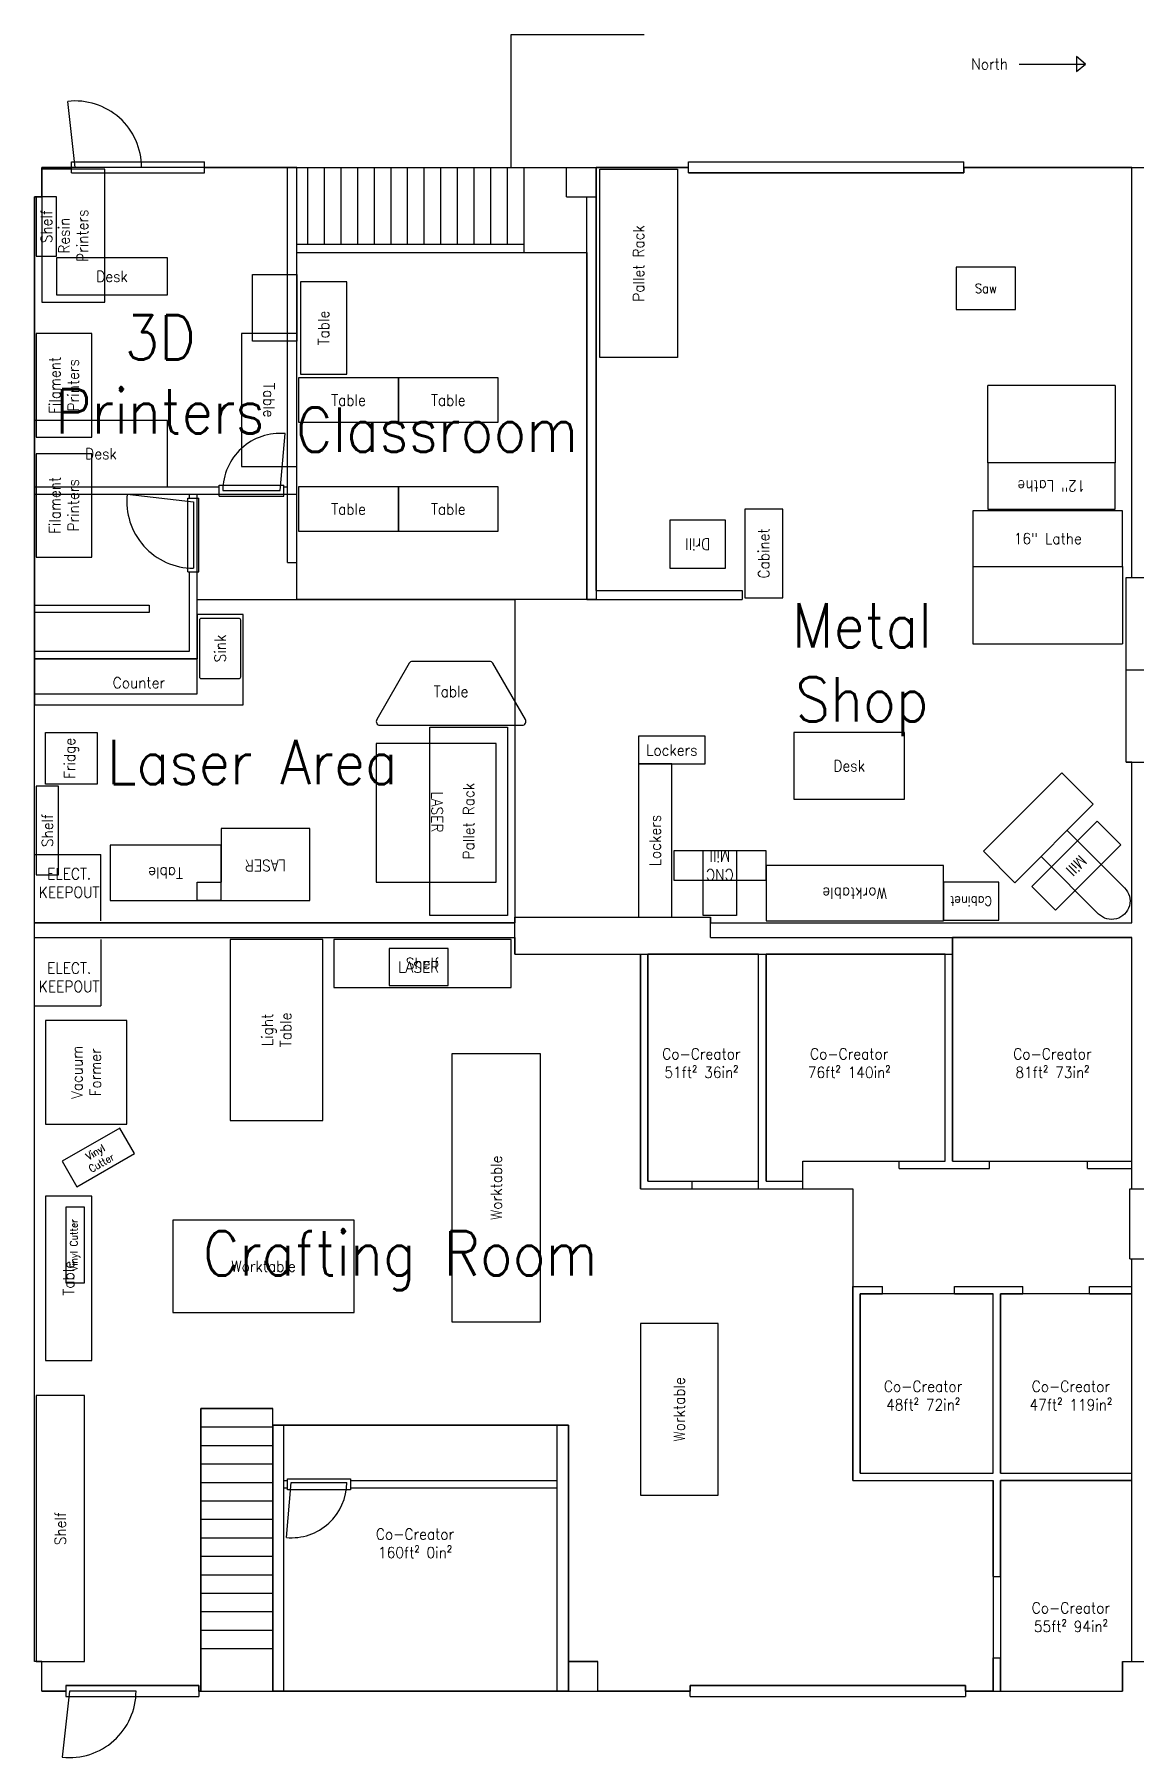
# Model space of a CAD drawing. Header units: inches. Extents: x -598 to 595, y -449 to 484.
# Drawn here: x -598 to -2, y -449 to 484 of the extents above; entities that cross this region are included whole.
import ezdxf
from ezdxf.enums import TextEntityAlignment as Align

# ---------------------------------------------------------------- set-up
doc = ezdxf.new("R2010")
doc.units = ezdxf.units.IN
doc.header["$MEASUREMENT"] = 0
doc.linetypes.add('ACAD_ISO02W100', pattern=[15, 12, -3])
doc.layers.get('0').update_dxf_attribs({"lineweight": 25, "true_color": 0xffffff})
for name, color, linetype, lineweight, true_color in [('3dprinters', 5, 'Continuous', 25, 0x0000ff), ('areas', 4, 'Continuous', 25, 0x00ffff), ('classrooms', 2, 'Continuous', 25, 0xffff00), ('crafting', 30, 'Continuous', 25, 0xff7f00), ('electronics', 5, 'Continuous', 25, 0x0000ff), ('general', 3, 'Continuous', 25, 0x00ff00), ('laser', 1, 'Continuous', 25, 0xff0000), ('mechanical', 3, 'Continuous', 25, 0x00ff00), ('metal', 136, 'Continuous', 25, 0x008080), ('mezzanine', 2, 'Continuous', 25, 0xffff00), ('sewing', 1, 'Continuous', 25, 0xff0000), ('wood', 6, 'Continuous', 25, 0xff00ff)]:
    doc.layers.add(name, color=color, linetype=linetype, lineweight=lineweight, true_color=true_color)
doc.styles.add('textstyle102', font='Standard')
doc.styles.add('textstyle11', font='Standard')
doc.styles.add('textstyle12', font='Standard')
doc.styles.add('textstyle13', font='Standard')
doc.styles.add('textstyle14', font='Standard')
doc.styles.add('textstyle15', font='Standard')
doc.styles.add('textstyle16', font='Standard')
doc.styles.add('textstyle18', font='Standard')
doc.styles.add('textstyle19', font='Standard')
doc.styles.add('textstyle20', font='Standard')
doc.styles.add('textstyle21', font='Standard')
doc.styles.add('textstyle24', font='Standard')
doc.styles.add('textstyle25', font='Standard')
doc.styles.add('textstyle26', font='Standard')
doc.styles.add('textstyle27', font='Standard')
doc.styles.add('textstyle28', font='Standard')
doc.styles.add('textstyle29', font='Standard')
doc.styles.add('textstyle30', font='Standard')
doc.styles.add('textstyle31', font='Standard')
doc.styles.add('textstyle32', font='Standard')
doc.styles.add('textstyle33', font='Standard')
doc.styles.add('textstyle34', font='Standard')
doc.styles.add('textstyle37', font='Standard')
doc.styles.add('textstyle40', font='Standard')
doc.styles.add('textstyle41', font='Standard')
doc.styles.add('textstyle42', font='Standard')
doc.styles.add('textstyle49', font='Standard')
doc.styles.add('textstyle50', font='Standard')
doc.styles.add('textstyle51', font='Standard')
doc.styles.add('textstyle52', font='Standard')
doc.styles.add('textstyle53', font='Standard')
doc.styles.add('textstyle54', font='Standard')
doc.styles.add('textstyle55', font='Standard')
doc.styles.add('textstyle56', font='Standard')
doc.styles.add('textstyle57', font='Standard')
doc.styles.add('textstyle58', font='Standard')
doc.styles.add('textstyle65', font='Standard')
doc.styles.add('textstyle66', font='Standard')
doc.styles.add('textstyle67', font='Standard')
doc.styles.add('textstyle68', font='Standard')
doc.styles.add('textstyle69', font='Standard')
doc.styles.add('textstyle70', font='Standard')
doc.styles.add('textstyle71', font='Standard')
doc.styles.add('textstyle72', font='Standard')
doc.styles.add('textstyle73', font='Standard')
doc.styles.add('textstyle76', font='Standard')
doc.styles.add('textstyle80', font='Standard')
doc.styles.add('textstyle82', font='Standard')
doc.styles.add('textstyle83', font='Standard')
doc.styles.add('textstyle84', font='Standard')
doc.styles.add('textstyle85', font='Standard')
doc.styles.add('textstyle86', font='Standard')
doc.styles.add('textstyle87', font='Standard')
doc.styles.add('textstyle88', font='Standard')
doc.styles.add('textstyle89', font='Standard')
doc.styles.add('textstyle90', font='Standard')
doc.styles.add('textstyle91', font='Standard')
doc.styles.add('textstyle92', font='Standard')
doc.styles.add('textstyle94', font='Standard')
doc.styles.add('textstyle96', font='Standard')
doc.styles.add('textstyle97', font='Standard')
doc.styles.add('textstyle98', font='Standard')
doc.styles.add('textstyle99', font='Standard')

# ---------------------------------------------------------------- blocks, each defined once
blk = doc.blocks.new('worktable12')
at = {"layer": 'sewing', "color": 0, "flags": 128}
blk.add_lwpolyline([(0, 0), (72, 0), (72, 30), (0, 30)], close=True, dxfattribs=at)
at = {"layer": 'sewing', "color": 0, "insert": (36, 15), "char_height": 6, "attachment_point": 5, "style": 'textstyle76'}
blk.add_mtext('Table', dxfattribs=at)
blk = doc.blocks.new('3dprinter1')
at = {"layer": '3dprinters', "flags": 128}
blk.add_lwpolyline([(0, 0), (56, 0), (56, 30), (0, 30)], close=True, dxfattribs=at)
at = {"layer": '3dprinters', "insert": (28, 15), "char_height": 6, "attachment_point": 5, "style": 'textstyle11'}
blk.add_mtext('Filament\\PPrinters', dxfattribs=at)
blk = doc.blocks.new('3dprinter2')
at = {"layer": '3dprinters', "flags": 128}
blk.add_lwpolyline([(0, 0), (72, 0), (72, 34), (0, 34)], close=True, dxfattribs=at)
at = {"layer": '3dprinters', "insert": (36, 17), "char_height": 6, "attachment_point": 5, "style": 'textstyle12'}
blk.add_mtext('Resin\\PPrinters', dxfattribs=at)
blk = doc.blocks.new('3dprinterloft')
at = {"layer": 'areas', "flags": 128}
blk.add_lwpolyline([(-142, -285), (-54, -285), (-54, -177), (0, -177), (0, 0), (-138, 0), (-138, -16), (-142, -16)], close=True, dxfattribs=at)
blk.add_lwpolyline([(-142, -237), (-80, -237), (-80, -241), (-142, -241)], dxfattribs=at)
blk = doc.blocks.new('3dprinterarea')
at = {"layer": '3dprinters', "flags": 128}
blk.add_lwpolyline([(0, -94), (-24, -94), (-24, -58), (0, -58)], close=True, dxfattribs=at)
at = {"layer": '3dprinters'}
for name, p, rotation in [('3dprinter2', (-104, -73), 90), ('3dprinter1', (-111, -146), 90), ('worktable12', (-30, -90), 270), ('3dprinter1', (-111, -211), 90)]:
    blk.add_blockref(name, p, dxfattribs=dict(at, rotation=rotation))
at = {"layer": 'wood'}
blk.add_blockref('3dprinterloft', (0, 0), dxfattribs=at)
blk = doc.blocks.new('worktable1')
at = {"layer": 'classrooms', "flags": 128}
blk.add_lwpolyline([(0, 0), (54, 0), (54, 24), (0, 24)], close=True, dxfattribs=at)
at = {"layer": 'classrooms', "insert": (27, 12), "char_height": 6, "attachment_point": 5, "style": 'textstyle65'}
blk.add_mtext('Table', dxfattribs=at)
blk = doc.blocks.new('worktable2')
at = {"layer": 'classrooms', "flags": 128}
blk.add_lwpolyline([(0, 0), (50, 0), (50, 25), (0, 25)], close=True, dxfattribs=at)
at = {"layer": 'classrooms', "insert": (25, 12.5), "char_height": 6, "attachment_point": 5, "style": 'textstyle66'}
blk.add_mtext('Table', dxfattribs=at)
blk = doc.blocks.new('worktable9')
at = {"layer": 'classrooms', "flags": 128}
blk.add_lwpolyline([(0, 0), (144, 0), (144, 44.5), (0, 44.5)], close=True, dxfattribs=at)
at = {"layer": 'classrooms', "insert": (72, 22.25), "char_height": 6, "attachment_point": 5, "style": 'textstyle73'}
blk.add_mtext('Table', dxfattribs=at)
blk = doc.blocks.new('worktable8')
at = {"layer": 'laser', "color": 0, "flags": 128}
blk.add_lwpolyline([(0, 0), (60, 0), (60, 30), (0, 30)], close=True, dxfattribs=at)
at = {"layer": 'laser', "color": 0, "insert": (30, 15), "char_height": 6, "attachment_point": 5, "style": 'textstyle72'}
blk.add_mtext('Table', dxfattribs=at)
blk = doc.blocks.new('worktable3')
at = {"layer": 'laser', "color": 0, "flags": 128}
blk.add_lwpolyline([(79, 0, 0.57735), (80.73, 3), (63.12, 33.5, 0.267949), (61.39, 34.5), (19.61, 34.5, 0.267949), (17.88, 33.5), (0.27, 3, 0.57735), (2, 0)], format="xyb", close=True, dxfattribs=at)
at = {"layer": 'laser', "color": 0, "insert": (40.5, 18.25), "char_height": 6, "attachment_point": 5, "style": 'textstyle67'}
blk.add_mtext('Table', dxfattribs=at)
blk = doc.blocks.new('classroomarea')
at = {"layer": 'areas'}
for points in [[(-456, 366), (-299, 366), (-299, 178), (-456, 178), (-456, 366)], [(4, -94), (91, -94), (91, -5), (358, -5), (358, -70), (509, -70), (509, -410), (503.5, -410), (503.5, -413), (467.5, -413), (467.5, -410), (395.5, -410), (395.5, -413), (384, -413), (384, -241), (238, -241), (238, -240), (202, -240), (202, -241), (4, -241), (4, -94)]]:
    blk.add_lwpolyline(points, dxfattribs=at)
at = {"layer": 'classrooms'}
for name, p, rotation in [('worktable2', (-429, 300), 90), ('worktable3', (309, -15), 180), ('worktable1', (485, -302), 270), ('worktable1', (485, -356), 270)]:
    blk.add_blockref(name, p, dxfattribs=dict(at, rotation=rotation))
for name, p in [('worktable1', (-455, 274)), ('worktable1', (-401, 274)), ('worktable1', (-455, 215)), ('worktable1', (-401, 215)), ('worktable8', (169, -49)), ('worktable8', (169, -79)), ('worktable9', (343, -155.5)), ('worktable9', (121, -176)), ('worktable9', (380, -285))]:
    blk.add_blockref(name, p, dxfattribs=at)
blk = doc.blocks.new('worktable4')
at = {"layer": 'crafting', "flags": 128}
blk.add_lwpolyline([(0, 0), (145, 0), (145, 48), (0, 48)], close=True, dxfattribs=at)
at = {"layer": 'crafting', "insert": (72.5, 24), "char_height": 6, "attachment_point": 5, "style": 'textstyle68'}
blk.add_mtext('Worktable', dxfattribs=at)
blk = doc.blocks.new('worktable5')
at = {"layer": 'crafting', "flags": 128}
blk.add_lwpolyline([(0, 0), (98, 0), (98, 50), (0, 50)], close=True, dxfattribs=at)
at = {"layer": 'crafting', "insert": (49, 25), "char_height": 6, "attachment_point": 5, "style": 'textstyle69'}
blk.add_mtext('Worktable', dxfattribs=at)
blk = doc.blocks.new('shelf2')
at = {"layer": 'crafting', "flags": 128}
blk.add_lwpolyline([(0, 0), (96, 0), (96, 26), (0, 26)], close=True, dxfattribs=at)
at = {"layer": 'crafting', "insert": (48, 13), "char_height": 6, "attachment_point": 5, "style": 'textstyle50'}
blk.add_mtext('Shelf', dxfattribs=at)
blk = doc.blocks.new('shelf3')
at = {"layer": 'crafting', "flags": 128}
blk.add_lwpolyline([(0, 0), (144, 0), (144, 26), (0, 26)], close=True, dxfattribs=at)
at = {"layer": 'crafting', "insert": (72, 13), "char_height": 6, "attachment_point": 5, "style": 'textstyle51'}
blk.add_mtext('Shelf', dxfattribs=at)
blk = doc.blocks.new('lighttable')
at = {"layer": 'crafting', "flags": 128}
blk.add_lwpolyline([(0, 0), (98, 0), (98, 50), (0, 50)], close=True, dxfattribs=at)
at = {"layer": 'crafting', "insert": (49, 25), "char_height": 6, "attachment_point": 5, "style": 'textstyle29'}
blk.add_mtext('Light\\PTable', dxfattribs=at)
blk = doc.blocks.new('vacuumformer')
at = {"layer": 'crafting', "flags": 128}
blk.add_lwpolyline([(0, 0), (56, 0), (56, 44), (0, 44)], close=True, dxfattribs=at)
at = {"layer": 'crafting', "insert": (28, 22), "char_height": 6, "attachment_point": 5, "style": 'textstyle55'}
blk.add_mtext('Vacuum\\PFormer', dxfattribs=at)
blk = doc.blocks.new('worktable6')
at = {"layer": 'crafting', "flags": 128}
blk.add_lwpolyline([(0, 0), (93, 0), (93, 42), (0, 42)], close=True, dxfattribs=at)
at = {"layer": 'crafting', "insert": (46.5, 21), "char_height": 6, "attachment_point": 5, "style": 'textstyle70'}
blk.add_mtext('Worktable', dxfattribs=at)
blk = doc.blocks.new('worktable7')
at = {"layer": 'crafting', "flags": 128}
blk.add_lwpolyline([(0, 0), (89, 0), (89, 25), (0, 25)], close=True, dxfattribs=at)
at = {"layer": 'crafting', "insert": (44.5, 12.5), "char_height": 6, "attachment_point": 5, "style": 'textstyle71'}
blk.add_mtext('Table', dxfattribs=at)
blk = doc.blocks.new('vinylcutter1')
at = {"layer": 'crafting', "flags": 128}
blk.add_lwpolyline([(0, 0), (41, 0), (41, 10), (0, 10)], close=True, dxfattribs=at)
at = {"layer": 'crafting', "insert": (20.5, 5), "char_height": 4, "attachment_point": 5, "style": 'textstyle56'}
blk.add_mtext('Vinyl Cutter', dxfattribs=at)
blk = doc.blocks.new('vinylcutter2')
at = {"layer": 'crafting', "flags": 128}
blk.add_lwpolyline([(0, 0), (36, 0), (36, 16), (0, 16)], close=True, dxfattribs=at)
at = {"layer": 'crafting', "insert": (18, 8), "char_height": 4, "attachment_point": 5, "style": 'textstyle57'}
blk.add_mtext('Vinyl\\PCutter', dxfattribs=at)
blk = doc.blocks.new('craftingarea')
at = {"layer": 'areas'}
blk.add_lwpolyline([(-598, -5), (-338, -5), (-338, -14), (-270, -14), (-270, -141), (-155, -141), (-155, -299), (-79, -299), (-79, -413), (-94, -413), (-94, -410), (-243, -410), (-243, -413), (-293, -413), (-293, -397), (-309, -397), (-309, -269), (-469, -269), (-469, -260), (-508, -260), (-508, -413), (-509, -413), (-509, -410), (-581, -410), (-581, -413), (-594, -413), (-594, -397), (-598, -397), (-598, -5)], dxfattribs=at)
at = {"layer": 'crafting'}
for name, p, rotation in [('lighttable', (-442, -104), 90), ('vacuumformer', (-548, -106), 90), ('worktable4', (-324, -213), 90), ('vinylcutter2', (-575, -140), 30), ('worktable7', (-567, -234), 90), ('vinylcutter1', (-571, -192), 90), ('worktable6', (-228, -307), 90), ('shelf3', (-571, -397), 90)]:
    blk.add_blockref(name, p, dxfattribs=dict(at, rotation=rotation))
for name, p in [('shelf2', (-436, -32)), ('worktable5', (-523.04, -208))]:
    blk.add_blockref(name, p, dxfattribs=at)
blk = doc.blocks.new('shelf5')
at = {"layer": 'electronics', "color": 0, "flags": 128}
blk.add_lwpolyline([(0, 0), (49, 0), (49, 25), (0, 25)], close=True, dxfattribs=at)
at = {"layer": 'electronics', "color": 0, "insert": (24.5, 12.5), "char_height": 6, "attachment_point": 5, "style": 'textstyle53'}
blk.add_mtext('Shelf', dxfattribs=at)
blk = doc.blocks.new('lockers1')
at = {"layer": 'general', "flags": 128}
blk.add_lwpolyline([(0, 0), (18, 0), (18, 83), (0, 83)], close=True, dxfattribs=at)
at = {"layer": 'general', "style": 'textstyle30'}
blk.add_text('Lockers', height=6, rotation=90, dxfattribs=at).set_placement((9, 41.5), align=Align.MIDDLE_CENTER)
blk = doc.blocks.new('lockers2')
at = {"layer": 'general', "flags": 128}
blk.add_lwpolyline([(0, 0), (36, 0), (36, 15), (0, 15)], close=True, dxfattribs=at)
at = {"layer": 'general', "style": 'textstyle31'}
blk.add_text('Lockers', height=6, dxfattribs=at).set_placement((18, 7.5), align=Align.MIDDLE_CENTER)
blk = doc.blocks.new('refridgerator')
at = {"layer": 'general', "flags": 128}
blk.add_lwpolyline([(0, 28), (28, 28), (28, 0), (0, 0)], close=True, dxfattribs=at)
at = {"layer": 'general', "insert": (14, 14), "char_height": 6, "attachment_point": 5, "rotation": 90, "style": 'textstyle42'}
blk.add_mtext('Fridge', dxfattribs=at)
blk = doc.blocks.new('desk2')
at = {"layer": 'general', "flags": 128}
blk.add_lwpolyline([(0, 0), (72, 0), (72, 36), (0, 36)], close=True, dxfattribs=at)
at = {"layer": 'general', "insert": (36, 18), "char_height": 6, "attachment_point": 5, "style": 'textstyle19'}
blk.add_mtext('Desk', dxfattribs=at)
blk = doc.blocks.new('desk3')
at = {"layer": 'general', "flags": 128}
blk.add_lwpolyline([(0, 0), (60, 0), (60, 20), (0, 20)], close=True, dxfattribs=at)
at = {"layer": 'general', "insert": (30, 10), "char_height": 6, "attachment_point": 5, "style": 'textstyle20'}
blk.add_mtext('Desk', dxfattribs=at)
blk = doc.blocks.new('shelf4')
at = {"layer": 'general', "flags": 128}
blk.add_lwpolyline([(0, 0), (32, 0), (32, 11), (0, 11)], close=True, dxfattribs=at)
at = {"layer": 'general', "insert": (16, 5.5), "char_height": 6, "attachment_point": 5, "style": 'textstyle52'}
blk.add_mtext('Shelf', dxfattribs=at)
blk = doc.blocks.new('printer1')
at = {"layer": 'general', "flags": 128}
blk.add_lwpolyline([(0, 0), (77, 0), (77, 28), (0, 28)], close=True, dxfattribs=at)
at = {"layer": 'general', "insert": (38.5, 14), "char_height": 6, "attachment_point": 5, "style": 'textstyle40'}
blk.add_mtext('Printer', dxfattribs=at)
blk = doc.blocks.new('printer2')
at = {"layer": 'general', "flags": 128}
blk.add_lwpolyline([(0, 0), (57, 0), (57, 29), (0, 29)], close=True, dxfattribs=at)
at = {"layer": 'general', "insert": (28.5, 14.5), "char_height": 6, "attachment_point": 5, "style": 'textstyle41'}
blk.add_mtext('Printer', dxfattribs=at)
blk = doc.blocks.new('tv1')
at = {"layer": 'general', "flags": 128}
blk.add_lwpolyline([(15.25, 0), (13, -12), (49, -12), (46.75, 0), (62, 0), (62, 6), (45.625, 6), (43, 20), (19, 20), (16.375, 6), (0, 6), (0, 0)], close=True, dxfattribs=at)
at = {"layer": 'general', "insert": (31, 3), "char_height": 6, "attachment_point": 5, "style": 'textstyle54'}
blk.add_mtext('TV', dxfattribs=at)
blk = doc.blocks.new('generalarea')
at = {"layer": 'general', "flags": 128}
blk.add_lwpolyline([(-485, 121), (-485, 170), (-510, 170), (-510, 146), (-598, 146), (-598, 121)], close=True, dxfattribs=at)
blk.add_lwpolyline([(-487.5, 168, -0.414214), (-486.5, 167), (-486.5, 136, -0.414214), (-487.5, 135), (-507.5, 135, -0.414214), (-508.5, 136), (-508.5, 167, -0.414214), (-507.5, 168)], format="xyb", close=True, dxfattribs=at)
at = {"layer": 'general'}
for name, p in [('desk3', (-586, 343)), ('desk2', (-598, 239)), ('refridgerator', (-592, 78)), ('lockers2', (-271, 89)), ('lockers1', (-271, 6)), ('shelf5', (116, -270))]:
    blk.add_blockref(name, p, dxfattribs=at)
for name, p, rotation in [('tv1', (333, -195), 90), ('printer2', (558, -186), 270), ('shelf5', (29, -241), 90), ('printer1', (563, -255), 270), ('shelf5', (213, -314), 270), ('shelf5', (213, -363), 270)]:
    blk.add_blockref(name, p, dxfattribs=dict(at, rotation=rotation))
at = {"layer": 'laser', "rotation": 90}
blk.add_blockref('shelf4', (-586, 364), dxfattribs=at)
at = {"layer": 'general', "insert": (-497.5, 151.5), "char_height": 6, "attachment_point": 5, "rotation": 90, "style": 'textstyle91'}
blk.add_mtext('Sink', dxfattribs=at)
at = {"layer": 'general', "insert": (-541.5, 133), "char_height": 6, "attachment_point": 5, "style": 'textstyle90'}
blk.add_mtext('Counter', dxfattribs=at)
blk = doc.blocks.new('palletrack3')
at = {"layer": 'laser', "flags": 128}
blk.add_lwpolyline([(-20, 50), (22, 50), (22, -52), (-20, -52)], close=True, dxfattribs=at)
at = {"layer": 'laser', "style": 'textstyle37'}
blk.add_text('Pallet Rack', height=6, rotation=90, dxfattribs=at).set_placement((1, -1), align=Align.MIDDLE_CENTER)
blk = doc.blocks.new('laser1')
at = {"layer": 'laser', "flags": 128}
blk.add_lwpolyline([(0, 0), (75, 0), (75, 65), (0, 65)], close=True, dxfattribs=at)
at = {"layer": 'laser', "insert": (37, 36), "char_height": 6, "attachment_point": 2, "style": 'textstyle24'}
blk.add_mtext('LASER', dxfattribs=at)
blk = doc.blocks.new('shelf1')
at = {"layer": 'laser', "flags": 128}
blk.add_lwpolyline([(0, 0), (48, 0), (48, 12), (0, 12)], close=True, dxfattribs=at)
at = {"layer": 'laser', "insert": (24, 6), "char_height": 6, "attachment_point": 5, "style": 'textstyle49'}
blk.add_mtext('Shelf', dxfattribs=at)
blk = doc.blocks.new('laser3')
at = {"layer": 'laser', "flags": 128}
blk.add_lwpolyline([(0, 0), (32, 0), (32, 20), (0, 20)], close=True, dxfattribs=at)
at = {"layer": 'laser', "insert": (16, 13), "char_height": 6, "attachment_point": 2, "style": 'textstyle26'}
blk.add_mtext('LASER', dxfattribs=at)
blk = doc.blocks.new('laser2')
at = {"layer": 'laser', "flags": 128}
for points in [[(48, 39), (0, 39), (0, 0), (48, 0), (48, 29)], [(48, 39), (61, 39), (61, 29), (48, 29)]]:
    blk.add_lwpolyline(points, dxfattribs=at)
at = {"layer": 'laser', "insert": (24, 23), "char_height": 6, "attachment_point": 2, "style": 'textstyle25'}
blk.add_mtext('LASER', dxfattribs=at)
blk = doc.blocks.new('laserarea')
at = {"layer": 'areas'}
blk.add_lwpolyline([(-598, 127), (-510, 127), (-510, 178), (-338, 178), (-338, 3), (-598, 3), (-598, 127)], dxfattribs=at)
at = {"layer": 'crafting'}
blk.add_blockref('laser3', (-406, -31), dxfattribs=at)
at = {"layer": 'general', "rotation": 90}
blk.add_blockref('shelf1', (-585, 29), dxfattribs=at)
at = {"layer": 'laser'}
blk.add_blockref('worktable3', (-413, 110), dxfattribs=at)
for name, p, rotation in [('laser1', (-413, 100), 270), ('laser2', (-449, 54), 180), ('worktable8', (-497, 45), 180)]:
    blk.add_blockref(name, p, dxfattribs=dict(at, rotation=rotation))
at = {"layer": 'metal'}
blk.add_blockref('palletrack3', (-364, 59), dxfattribs=at)
blk = doc.blocks.new('lathe16')
at = {"layer": 'metal', "linetype": 'ACAD_ISO02W100', "ltscale": 12}
for p, q in [((0, 0), (0, -42)), ((81, 0), (81, -42)), ((0, -42), (81, -42))]:
    blk.add_line(p, q, dxfattribs=at)
at = {"layer": 'metal', "flags": 128}
blk.add_lwpolyline([(0, 0), (81, 0), (81, 30), (0, 30)], close=True, dxfattribs=at)
at = {"layer": 'metal', "insert": (40.5, 15), "char_height": 6, "attachment_point": 5, "style": 'textstyle28'}
blk.add_mtext('16" Lathe', dxfattribs=at)
blk = doc.blocks.new('cncmill')
at = {"layer": 'metal', "flags": 128}
blk.add_lwpolyline([(0, 0), (0, 35), (18, 35), (18, 0)], dxfattribs=at)
blk.add_lwpolyline([(34, 0), (34, 16), (-16, 16), (-16, 0)], close=True, dxfattribs=at)
at = {"layer": 'metal', "insert": (9, 8), "char_height": 6, "attachment_point": 5, "style": 'textstyle16'}
blk.add_mtext('CNC\\PMill', dxfattribs=at)
blk = doc.blocks.new('lathe12')
at = {"layer": 'metal', "linetype": 'ACAD_ISO02W100', "ltscale": 12}
for p, q in [((0, -42), (0, 0)), ((69, 0), (69, -42)), ((0, -42), (69, -42))]:
    blk.add_line(p, q, dxfattribs=at)
at = {"layer": 'metal', "flags": 128}
blk.add_lwpolyline([(0, 0), (69, 0), (69, 25), (0, 25)], close=True, dxfattribs=at)
at = {"layer": 'metal', "insert": (34.5, 12.5), "char_height": 6, "attachment_point": 5, "style": 'textstyle27'}
blk.add_mtext('12" Lathe', dxfattribs=at)
blk = doc.blocks.new('cabinetlarge')
at = {"layer": 'metal', "flags": 128}
blk.add_lwpolyline([(0, 0), (48, 0), (48, 20.5), (0, 20.5)], close=True, dxfattribs=at)
at = {"layer": 'metal', "insert": (24, 10.25), "char_height": 6, "attachment_point": 5, "style": 'textstyle14'}
blk.add_mtext('Cabinet', dxfattribs=at)
blk = doc.blocks.new('cabinetsmall')
at = {"layer": 'metal', "flags": 128}
blk.add_lwpolyline([(0, 0), (30, 0), (30, 20.5), (0, 20.5)], close=True, dxfattribs=at)
at = {"layer": 'metal', "insert": (15, 10.25), "char_height": 5, "attachment_point": 5, "style": 'textstyle15'}
blk.add_mtext('Cabinet', dxfattribs=at)
blk = doc.blocks.new('weldtable')
at = {"layer": 'metal', "flags": 128}
blk.add_lwpolyline([(0, 0), (60, 0), (60, 30), (0, 30)], close=True, dxfattribs=at)
at = {"layer": 'metal', "insert": (30, 15), "char_height": 5, "attachment_point": 5, "style": 'textstyle58'}
blk.add_mtext('Welding\\PTable', dxfattribs=at)
blk = doc.blocks.new('bandsaw')
at = {"layer": 'metal', "flags": 128}
blk.add_lwpolyline([(0, 0), (23, 0), (23, 32), (0, 32)], close=True, dxfattribs=at)
at = {"layer": 'metal', "insert": (11.5, 16), "char_height": 5, "attachment_point": 5, "rotation": 270, "style": 'textstyle13'}
blk.add_mtext('Saw', dxfattribs=at)
blk = doc.blocks.new('mill')
at = {"layer": 'metal', "linetype": 'ACAD_ISO02W100', "ltscale": 12}
for p, q in [((-20, 0), (40, 0)), ((-20, 0), (-20, -24)), ((40, 0), (40, -24)), ((-20, -24), (40, -24))]:
    blk.add_line(p, q, dxfattribs=at)
at = {"layer": 'metal', "flags": 128}
blk.add_lwpolyline([(0, 0), (0, 44, -1), (20, 44), (20, 0)], format="xyb", dxfattribs=at)
for points in [[(10, 54)], [(-15, 26), (35, 26), (35, 8), (-15, 8)]]:
    blk.add_lwpolyline(points, close=True, dxfattribs=at)
at = {"layer": 'metal', "insert": (10, 17), "char_height": 6, "attachment_point": 5, "style": 'textstyle33'}
blk.add_mtext('Mill', dxfattribs=at)
blk = doc.blocks.new('palletrack')
at = {"layer": 'metal', "flags": 128}
blk.add_lwpolyline([(-20, 50), (22, 50), (22, -52), (-20, -52)], close=True, dxfattribs=at)
at = {"layer": 'metal', "style": 'textstyle34'}
blk.add_text('Pallet Rack', height=6, rotation=90, dxfattribs=at).set_placement((1, -1), align=Align.MIDDLE_CENTER)
blk = doc.blocks.new('metalworktable')
at = {"layer": 'metal', "flags": 128}
blk.add_lwpolyline([(0, 0), (96, 0), (96, 30), (0, 30)], close=True, dxfattribs=at)
at = {"layer": 'metal', "style": 'textstyle32'}
blk.add_text('Worktable', height=6, dxfattribs=at).set_placement((48, 15), align=Align.MIDDLE_CENTER)
blk = doc.blocks.new('drillpress1')
at = {"layer": 'metal', "flags": 128}
blk.add_lwpolyline([(0, 0), (26, 0), (26, 30), (0, 30)], close=True, dxfattribs=at)
at = {"layer": 'metal', "insert": (13, 15), "char_height": 6, "attachment_point": 5, "rotation": 90, "style": 'textstyle21'}
blk.add_mtext('Drill', dxfattribs=at)
blk = doc.blocks.new('desk1')
at = {"layer": 'metal', "flags": 128}
blk.add_lwpolyline([(0, 0), (60, 0), (60, 36), (0, 36)], close=True, dxfattribs=at)
at = {"layer": 'metal', "insert": (30, 18), "char_height": 6, "attachment_point": 5, "style": 'textstyle18'}
blk.add_mtext('Desk', dxfattribs=at)
blk = doc.blocks.new('metalarea')
at = {"layer": 'areas'}
blk.add_lwpolyline([(-294, 412), (-294, 178), (-338, 178), (-338, 6), (-232, 6), (-232, 3), (-4, 3), (-4, 90), (-7, 90), (-7, 190), (-4, 190), (-4, 412), (-95, 412), (-95, 409), (-244, 409), (-244, 412), (-294, 412)], dxfattribs=at)
at = {"layer": 'metal', "linetype": 'ACAD_ISO02W100', "ltscale": 12, "flags": 128}
blk.add_lwpolyline([(485, 3), (485, 59, -0.414214), (513, 87), (564, 87, -0.414214), (592, 59), (592, 3)], format="xyb", dxfattribs=at)
at = {"rotation": 225}
blk.add_blockref('mill', (-39, 53), dxfattribs=at)
at = {"layer": 'classrooms'}
blk.add_blockref('desk1', (-187, 70), dxfattribs=at)
at = {"layer": 'metal'}
blk.add_blockref('palletrack', (-272, 361), dxfattribs=at)
for name, p, rotation in [('bandsaw', (-67, 335), 90), ('lathe12', (-13, 252), 180), ('cabinetlarge', (-193, 179), 90), ('lathe16', (-90, 196), 360), ('drillpress1', (-224, 195), 90), ('weldtable', (531, 11), 90), ('cncmill', (-218, 42), 180), ('metalworktable', (-106, 34), 180), ('cabinetsmall', (-76, 25), 180)]:
    blk.add_blockref(name, p, dxfattribs=dict(at, rotation=rotation))
at = {"layer": 'metal', "insert": (538.5, 78), "char_height": 6, "attachment_point": 5, "style": 'textstyle94'}
blk.add_mtext('Welding Area', dxfattribs=at)
blk = doc.blocks.new('cocreatorarea')
at = {"layer": 'crafting', "flags": 128}
for points in [[(-101, -5), (-101, -126), (-4, -126), (-4, -5)], [(-266, -14), (-266, -137), (-206, -137), (-206, -14)], [(-202, -14), (-202, -137), (-182, -137), (-182, -126), (-105, -126), (-105, -14)], [(-151, -198), (-151, -295), (-79, -295), (-79, -198)], [(-75, -198), (-75, -295), (-4, -295), (-4, -198)], [(-469, -269), (-469, -413), (-309, -413), (-309, -269)], [(-75, -299), (-75, -413), (-9, -413), (-9, -397), (-4, -397), (-4, -299)]]:
    blk.add_lwpolyline(points, close=True, dxfattribs=at)
at = {"layer": 'crafting', "char_height": 6, "attachment_point": 2}
for s, insert, style in [('Co-Creator\\P51ft² 36in²', (-237, -65), 'textstyle84'), ('Co-Creator\\P76ft² 140in²', (-157, -65), 'textstyle85'), ('Co-Creator\\P81ft² 73in²', (-47, -65), 'textstyle86'), ('Co-Creator\\P48ft² 72in²', (-117, -245), 'textstyle87'), ('Co-Creator\\P47ft² 119in²', (-37, -245), 'textstyle88'), ('Co-Creator\\P160ft² 0in²', (-392, -325), 'textstyle92'), ('Co-Creator\\P55ft² 94in²', (-37, -365), 'textstyle89')]:
    blk.add_mtext(s, dxfattribs=dict(at, insert=insert, style=style))

msp = doc.modelspace()

# ---------------------------------------------------------------- linework, layer by layer
for p, q in [((-340, 412), (-340, 484)), ((-340, 484), (-268, 484)), ((-65, 468), (-29, 468)), ((-29, 468), (-34, 472)), ((-34, 472), (-34, 464)), ((-34, 464), (-29, 468)), ((-576, 412), (-580, 447.78)), ((-594, 412), (-578, 412)), ((-594, 396), (-594, 412)), ((-578, 409), (-578, 415)), ((-578, 415), (-506, 415)), ((-540, 412), (-576, 412)), ((-506, 409), (-506, 415)), ((-506, 412), (-244, 412)), ((-461, 198), (-461, 412)), ((-456, 198), (-456, 412)), ((-450, 370.5), (-450, 412)), ((-441, 370.5), (-441, 412)), ((-432, 370.5), (-432, 412)), ((-423, 370.5), (-423, 412)), ((-414, 370.5), (-414, 412)), ((-405, 370.5), (-405, 412)), ((-396, 370.5), (-396, 412)), ((-387, 370.5), (-387, 412)), ((-378, 370.5), (-378, 412)), ((-369, 370.5), (-369, 412)), ((-360, 370.5), (-360, 412)), ((-351, 370.5), (-351, 412)), ((-342, 370.5), (-342, 412)), ((-333, 366), (-333, 412)), ((-310, 396), (-310, 412)), ((-294, 396), (-294, 412)), ((-294, 183), (-294, 412)), ((-244, 415), (-95, 415)), ((-244, 409), (-244, 415)), ((-95, 409), (-95, 415)), ((-95, 412), (144, 412)), ((-4, 190), (-4, 412)), ((-578, 409), (-506, 409)), ((-244, 409), (-95, 409)), ((-598, -397), (-598, 396)), ((-598, 396), (-594, 396)), ((-310, 396), (-294, 396)), ((-299, 178), (-299, 396)), ((-456, 370.5), (-333, 370.5)), ((-456, 366), (-333, 366)), ((-465, 237), (-462.3, 267.88)), ((-598, 239), (-498, 239)), ((-598, 235), (-498, 235)), ((-547.78, 235), (-512, 231)), ((-514, 233), (-514, 235)), ((-510, 233), (-510, 235)), ((-498, 240), (-463, 240)), ((-498, 234), (-498, 240)), ((-498, 234), (-463, 234)), ((-496, 237), (-465, 237)), ((-463, 234), (-463, 240)), ((-463, 239), (-461, 239)), ((-463, 235), (-461, 235)), ((-515, 193), (-515, 233)), ((-515, 233), (-509, 233)), ((-512, 231), (-512, 195)), ((-509, 193), (-509, 233)), ((-461, 198), (-456, 198)), ((-515, 193), (-509, 193)), ((-514, 150), (-514, 193)), ((-510, 146), (-510, 193)), ((-7, 190), (7, 190)), ((-7, 90), (-7, 190)), ((-299, 178), (-215, 178)), ((-294, 183), (-215, 183)), ((-215, 183), (-215, 178)), ((-598, 150), (-514, 150)), ((-598, 146), (-510, 146)), ((-7, 140), (7, 140)), ((-7, 90), (7, 90)), ((-4, 3), (-4, 90)), ((-598, 3), (-338, 3)), ((-338, 6), (-232, 6)), ((-338, -14), (-338, 6)), ((-232, -5), (-232, 6)), ((-232, 3), (-4, 3)), ((-598, -5), (-338, -5)), ((-232, -5), (-4, -5)), ((-101, -126), (-101, -5)), ((-4, -141), (-4, -5)), ((-338, -14), (-101, -14)), ((-270, -141), (-270, -14)), ((-266, -137), (-266, -14)), ((-206, -141), (-206, -14)), ((-202, -137), (-202, -14)), ((-105, -126), (-105, -14)), ((-130, -126), (-105, -126)), ((-130, -130), (-130, -126)), ((-130, -130), (-81, -130)), ((-101, -126), (-81, -126)), ((-81, -130), (-81, -126)), ((-28, -126), (-4, -126)), ((-28, -130), (-28, -126)), ((-28, -130), (-4, -130)), ((-266, -137), (-242, -137)), ((-242, -141), (-242, -137)), ((-202, -137), (-182, -137)), ((-182, -141), (-182, -137)), ((-270, -141), (-242, -141)), ((-206, -141), (-182, -141)), ((-5, -141), (5, -141)), ((-5, -179), (-5, -141)), ((-5, -179), (5, -179)), ((-4, -397), (-4, -179)), ((-155, -194), (-139, -194)), ((-155, -299), (-155, -194)), ((-139, -198), (-139, -194)), ((-100, -194), (-63, -194)), ((-100, -198), (-100, -194)), ((-63, -198), (-63, -194)), ((-27, -194), (-4, -194)), ((-27, -198), (-27, -194)), ((-151, -198), (-139, -198)), ((-151, -295), (-151, -198)), ((-100, -198), (-79, -198)), ((-79, -295), (-79, -198)), ((-75, -198), (-63, -198)), ((-75, -295), (-75, -198)), ((-27, -198), (-4, -198)), ((-508, -413), (-508, -260)), ((-508, -260), (-469, -260)), ((-469, -413), (-469, -260)), ((-508, -270), (-469, -270)), ((-469, -269), (-463, -269)), ((-463, -413), (-463, -269)), ((-315, -269), (-309, -269)), ((-315, -413), (-315, -269)), ((-309, -413), (-309, -269)), ((-508, -280), (-469, -280)), ((-508, -290), (-469, -290)), ((-461, -304), (-461, -298)), ((-461, -298), (-427, -298)), ((-427, -298), (-427, -304)), ((-151, -295), (-79, -295)), ((-75, -295), (-4, -295)), ((-508, -300), (-469, -300)), ((-463, -299), (-461, -299)), ((-463, -303), (-461, -303)), ((-461.61, -329.89), (-459, -300)), ((-427, -304), (-461, -304)), ((-459, -300), (-429, -300)), ((-427, -299), (-315, -299)), ((-427, -303), (-315, -303)), ((-155, -299), (-79, -299)), ((-79, -351), (-79, -299)), ((-75, -351), (-75, -299)), ((-75, -299), (-4, -299)), ((-508, -310), (-469, -310)), ((-508, -320), (-469, -320)), ((-508, -330), (-469, -330)), ((-508, -340), (-469, -340)), ((-508, -350), (-469, -350)), ((-79, -351), (-75, -351)), ((-508, -360), (-469, -360)), ((-508, -370), (-469, -370)), ((-508, -380), (-469, -380)), ((-508, -390), (-469, -390)), ((-594, -397), (-598, -397)), ((-594, -413), (-594, -397)), ((-309, -397), (-293, -397)), ((-293, -413), (-293, -397)), ((-79, -413), (-79, -395)), ((-79, -395), (-75, -395)), ((-75, -413), (-75, -395)), ((-9, -397), (10, -397)), ((-9, -397), (-9, -413)), ((-581, -410), (-581, -416)), ((-581, -410), (-509, -410)), ((-509, -410), (-509, -416)), ((-243, -410), (-94, -410)), ((-243, -416), (-243, -410)), ((-94, -410), (-94, -416)), ((-594, -413), (-581, -413)), ((-579, -413), (-583, -448.78)), ((-581, -416), (-509, -416)), ((-543, -413), (-579, -413)), ((-509, -413), (-243, -413)), ((-243, -416), (-94, -416)), ((-94, -413), (-9, -413))]:
    msp.add_line(p, q)
for centre, radius, start, end in [((-576, 412), 36, 0, 96.37937), ((-465, 237), 31, 85, 180), ((-512, 231), 36, 173.62063, 270), ((-459, -300), 30, 265, 0), ((-579, -413), 36, 263.62063, 0)]:
    msp.add_arc(centre, radius, start, end)
at = {"layer": 'mechanical', "linetype": 'ACAD_ISO02W100', "ltscale": 50}
for p, q in [((-598, 40), (-562, 40)), ((-562, 4), (-562, 40)), ((-562, -6), (-562, -42)), ((-598, -42), (-562, -42))]:
    msp.add_line(p, q, dxfattribs=at)
at = {"layer": 'mezzanine'}
for p, q in [((-469, -413), (-469, -269)), ((-469, -269), (-309, -269)), ((-309, -269), (-309, -413)), ((-309, -413), (-469, -413))]:
    msp.add_line(p, q, dxfattribs=at)

# ---------------------------------------------------------------- block references
at = {"layer": 'classrooms'}
msp.add_blockref('classroomarea', (0, 0), dxfattribs=at)
at = {"layer": 'crafting'}
for name in ['craftingarea', 'cocreatorarea']:
    msp.add_blockref(name, (0, 0), dxfattribs=at)
at = {"layer": 'general'}
msp.add_blockref('generalarea', (0, 0), dxfattribs=at)
at = {"layer": 'laser'}
msp.add_blockref('laserarea', (0, 0), dxfattribs=at)
at = {"layer": 'metal'}
msp.add_blockref('metalarea', (0, 0), dxfattribs=at)
at = {"layer": 'wood'}
msp.add_blockref('3dprinterarea', (-456, 412), dxfattribs=at)

# ---------------------------------------------------------------- texts
at = {"insert": (-71, 468), "char_height": 6, "attachment_point": 6, "style": 'textstyle80'}
msp.add_mtext('North', dxfattribs=at)
at = {"layer": 'areas', "char_height": 24, "attachment_point": 5}
for s, insert, style in [('3D\\PPrinters', (-530, 300), 'textstyle97'), ('Classroom', (-380, 270), 'textstyle98'), ('Metal\\PShop', (-150, 140), 'textstyle96'), ('Laser Area', (-480, 90), 'textstyle102'), ('Crafting Room', (-400, -180), 'textstyle99')]:
    msp.add_mtext(s, dxfattribs=dict(at, insert=insert, style=style))
at = {"layer": 'mechanical', "char_height": 6}
for insert, attachment_point, style in [((-579.23, 16.51), 8, 'textstyle83'), ((-579.23, -18.51), 2, 'textstyle82')]:
    msp.add_mtext('ELECT.\\PKEEPOUT', dxfattribs=dict(at, insert=insert, attachment_point=attachment_point, style=style))

doc.saveas('drawing.dxf')
